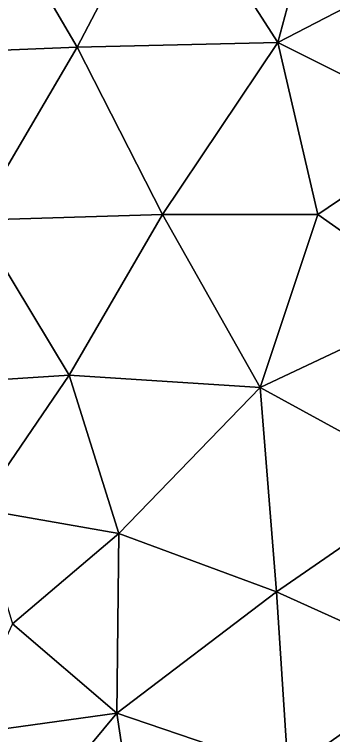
# Model space of a CAD drawing. Header units: metres. Extents: x 1 to 72, y -280 to 0.
# Drawn here: x 29.43 to 48.13, y -244.66 to -202.38 of the extents above; entities that cross this region are included whole.
import ezdxf

# ---------------------------------------------------------------- set-up
doc = ezdxf.new("R2010")
doc.units = ezdxf.units.M

msp = doc.modelspace()

# ---------------------------------------------------------------- linework, layer by layer
at = {"layer": 'layer', "color": 0}
for points in [[(44.8551, -204.03), (47.5888, -193.859), (38.4616, -194.059)], [(44.8551, -204.03), (54.9025, -198.82), (47.5888, -193.859)], [(33.1072, -204.297), (27.2785, -194.349), (22.9472, -204.719)], [(33.1072, -204.297), (38.4616, -194.059), (27.2785, -194.349)], [(44.8551, -204.03), (38.4616, -194.059), (33.1072, -204.297)], [(54.769, -208.989), (54.9025, -198.82), (44.8551, -204.03)], [(38.1085, -214.111), (44.8551, -204.03), (33.1072, -204.297)], [(47.1979, -214.116), (44.8551, -204.03), (38.1085, -214.111)], [(47.1979, -214.116), (54.769, -208.989), (44.8551, -204.03)], [(27.1526, -214.439), (33.1072, -204.297), (22.9472, -204.719)], [(38.1085, -214.111), (33.1072, -204.297), (27.1526, -214.439)], [(54.4751, -219.231), (54.769, -208.989), (47.1979, -214.116)], [(32.6331, -223.524), (38.1085, -214.111), (27.1526, -214.439)], [(43.8301, -224.254), (38.1085, -214.111), (32.6331, -223.524)], [(43.8301, -224.254), (47.1979, -214.116), (38.1085, -214.111)], [(43.8301, -224.254), (54.4751, -219.231), (47.1979, -214.116)], [(32.6331, -223.524), (27.1526, -214.439), (23.8662, -224.089)], [(54.0373, -229.838), (54.4751, -219.231), (43.8301, -224.254)], [(27.2949, -231.356), (32.6331, -223.524), (23.8662, -224.089)], [(35.549, -232.804), (32.6331, -223.524), (27.2949, -231.356)], [(35.549, -232.804), (43.8301, -224.254), (32.6331, -223.524)], [(44.7769, -236.23), (43.8301, -224.254), (35.549, -232.804)], [(44.7769, -236.23), (54.0373, -229.838), (43.8301, -224.254)], [(54.2863, -240.52), (54.0373, -229.838), (44.7769, -236.23)], [(29.3247, -238.116), (35.549, -232.804), (27.2949, -231.356)], [(35.428, -243.347), (35.549, -232.804), (29.3247, -238.116)], [(44.7769, -236.23), (35.549, -232.804), (35.428, -243.347)], [(45.4748, -246.761), (44.7769, -236.23), (35.428, -243.347)], [(45.4748, -246.761), (54.2863, -240.52), (44.7769, -236.23)], [(26.2649, -244.613), (35.428, -243.347), (29.3247, -238.116)], [(54.5617, -250.812), (54.2863, -240.52), (45.4748, -246.761)], [(29.5405, -250.447), (35.428, -243.347), (26.2649, -244.613)], [(29.5405, -250.447), (37.1032, -254.48), (35.428, -243.347)], [(37.1032, -254.48), (45.4748, -246.761), (35.428, -243.347)], [(21.854, -251.898), (29.5405, -250.447), (26.2649, -244.613)]]:
    msp.add_3dface(points, dxfattribs=at)

doc.saveas('drawing.dxf')
